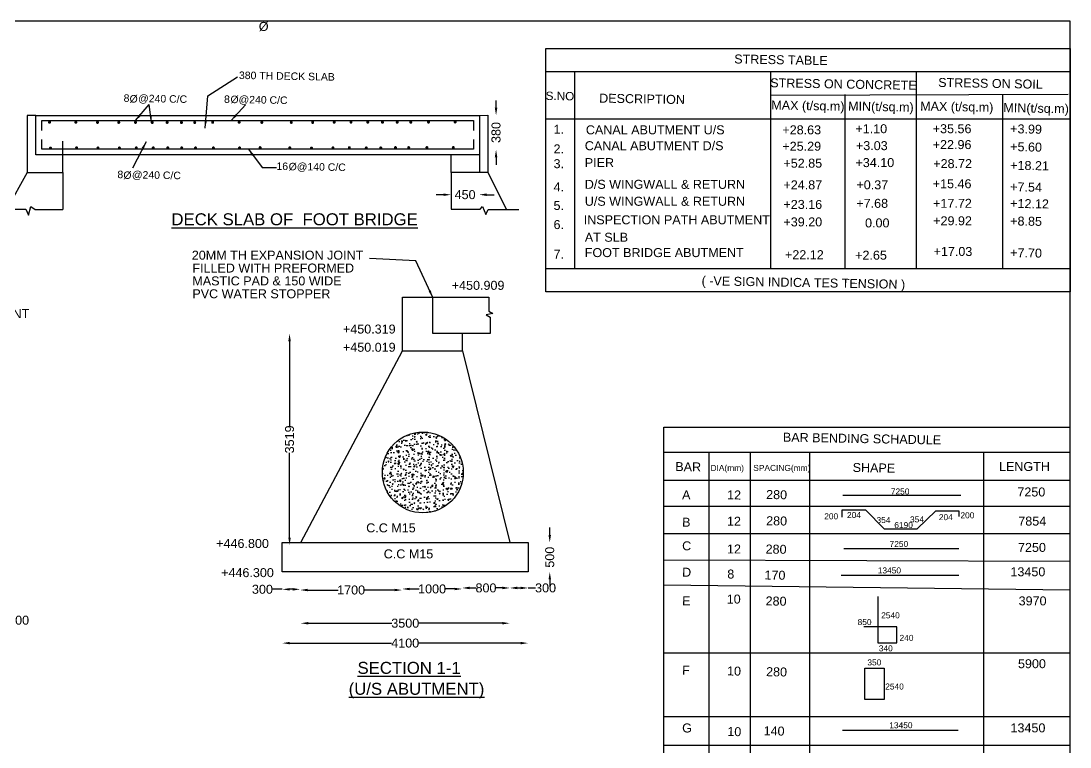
# Model space of a CAD drawing. Header units: millimetres. Extents: x 486 to 39860, y 1728 to 27070.
# Drawn here: x 22343 to 39860, y 14946 to 27070 of the extents above; entities that cross this region are included whole.
import ezdxf

# ---------------------------------------------------------------- set-up
doc = ezdxf.new("R2010")
doc.units = ezdxf.units.MM
doc.header["$MEASUREMENT"] = 0
for name, color, linetype in [('DIMENSION', 7, 'Continuous'), ('DRAWING', 7, 'Continuous'), ('TEXT', 7, 'Continuous')]:
    doc.layers.add(name, color=color, linetype=linetype)
doc.styles.get("Standard").update_dxf_attribs({"font": 'arial.ttf'})
doc.dimstyles.get("Standard").update_dxf_attribs({"dimtxt": 150, "dimasz": 125, "dimexe": 0.18, "dimexo": 0.0625, "dimgap": 0.09, "dimtad": 0, "dimdec": 0, "dimzin": 0, "dimdsep": 46, "dimtxsty": 'Standard', "dimcen": 0.09, "dimse1": 1, "dimse2": 1, "dimadec": 0, "dimazin": 0, "dimtfac": 1, "dimtdec": 0, "dimtofl": 0, "dimtmove": 0, "dimatfit": 3, "dimfxl": 1, "dimtolj": 1, "dimtzin": 0, "dimarcsym": 0})

# ---------------------------------------------------------------- blocks, each defined once
blk = doc.blocks.new('*D10')
at = {"layer": 'Defpoints', "color": 0, "transparency": 16777216}
for p in [(29525, 24165), (29994, 24169), (29994, 24165)]:
    blk.add_point(p, dxfattribs=at)
at = {"layer": 'DIMENSION', "color": 0, "lineweight": -2, "transparency": 16777216}
for p, q in [((29400, 24169), (29275, 24169)), ((30119, 24169), (30244, 24169))]:
    blk.add_line(p, q, dxfattribs=at)
at = {"layer": 'DIMENSION', "color": 0, "transparency": 16777216}
for points in [[(29400, 24190), (29400, 24148), (29525, 24169)], [(30119, 24190), (30119, 24148), (29994, 24169)]]:
    blk.add_solid(points, dxfattribs=at)
at = {"layer": 'DIMENSION', "color": 0, "transparency": 16777216, "insert": (29759, 24169), "char_height": 150, "attachment_point": 5}
blk.add_mtext('\\A1;450', dxfattribs=at)
blk = doc.blocks.new('*D11')
at = {"layer": 'Defpoints', "color": 0, "transparency": 16777216}
for p in [(30137, 25495), (30137, 24920), (30276, 24920)]:
    blk.add_point(p, dxfattribs=at)
at = {"layer": 'DIMENSION', "color": 0, "lineweight": -2, "transparency": 16777216}
for p, q in [((30276, 25620), (30276, 25745)), ((30276, 24795), (30276, 24670))]:
    blk.add_line(p, q, dxfattribs=at)
at = {"layer": 'DIMENSION', "color": 0, "transparency": 16777216}
for points in [[(30255, 25620), (30297, 25620), (30276, 25495)], [(30255, 24795), (30297, 24795), (30276, 24920)]]:
    blk.add_solid(points, dxfattribs=at)
at = {"layer": 'DIMENSION', "color": 0, "transparency": 16777216, "insert": (30276, 25208), "char_height": 150, "attachment_point": 5, "rotation": 90}
blk.add_mtext('\\A1;380', dxfattribs=at)
blk = doc.blocks.new('*D12')
at = {"layer": 'Defpoints', "color": 0, "transparency": 16777216}
for p in [(26707, 17869), (30810, 17869), (30810, 16681)]:
    blk.add_point(p, dxfattribs=at)
at = {"layer": 'DIMENSION', "color": 0, "lineweight": -2, "transparency": 16777216}
for p, q in [((26832, 16681), (28532, 16681)), ((30685, 16681), (28985, 16681))]:
    blk.add_line(p, q, dxfattribs=at)
at = {"layer": 'DIMENSION', "color": 0, "transparency": 16777216}
for points in [[(26832, 16702), (26832, 16660), (26707, 16681)], [(30685, 16702), (30685, 16660), (30810, 16681)]]:
    blk.add_solid(points, dxfattribs=at)
at = {"layer": 'DIMENSION', "color": 0, "transparency": 16777216, "insert": (28759, 16681), "char_height": 150, "attachment_point": 5}
blk.add_mtext('\\A1;4100', dxfattribs=at)
blk = doc.blocks.new('*D13')
at = {"layer": 'Defpoints', "color": 0, "transparency": 16777216}
for p in [(27016, 18361), (30505, 18361), (30505, 17013)]:
    blk.add_point(p, dxfattribs=at)
at = {"layer": 'DIMENSION', "color": 0, "lineweight": -2, "transparency": 16777216}
for p, q in [((27141, 17013), (28537, 17013)), ((30380, 17013), (28984, 17013))]:
    blk.add_line(p, q, dxfattribs=at)
at = {"layer": 'DIMENSION', "color": 0, "transparency": 16777216}
for points in [[(27141, 17033), (27141, 16992), (27016, 17013)], [(30380, 17033), (30380, 16992), (30505, 17013)]]:
    blk.add_solid(points, dxfattribs=at)
at = {"layer": 'DIMENSION', "color": 0, "transparency": 16777216, "insert": (28760, 17013), "char_height": 150, "attachment_point": 5}
blk.add_mtext('\\A1;3500', dxfattribs=at)
blk = doc.blocks.new('*D14')
at = {"layer": 'Defpoints', "color": 0, "transparency": 16777216}
for p in [(26707, 17869), (27005, 17869), (27005, 17579)]:
    blk.add_point(p, dxfattribs=at)
at = {"layer": 'DIMENSION', "color": 0, "lineweight": -2, "transparency": 16777216}
for p, q in [((26707, 17579), (26540, 17579)), ((26880, 17579), (26832, 17579))]:
    blk.add_line(p, q, dxfattribs=at)
at = {"layer": 'DIMENSION', "color": 0, "transparency": 16777216}
for points in [[(26832, 17600), (26832, 17558), (26707, 17579)], [(26880, 17600), (26880, 17558), (27005, 17579)]]:
    blk.add_solid(points, dxfattribs=at)
at = {"layer": 'DIMENSION', "color": 0, "transparency": 16777216, "insert": (26375, 17579), "char_height": 150, "attachment_point": 5}
blk.add_mtext('\\A1;300', dxfattribs=at)
blk = doc.blocks.new('*D15')
at = {"layer": 'Defpoints', "color": 0, "transparency": 16777216}
for p in [(27005, 17579), (28707, 17579), (28707, 17567)]:
    blk.add_point(p, dxfattribs=at)
at = {"layer": 'DIMENSION', "color": 0, "lineweight": -2, "transparency": 16777216}
for p, q in [((27130, 17567), (27639, 17567)), ((28582, 17567), (28073, 17567))]:
    blk.add_line(p, q, dxfattribs=at)
at = {"layer": 'DIMENSION', "color": 0, "transparency": 16777216}
for points in [[(27130, 17588), (27130, 17547), (27005, 17567)], [(28582, 17588), (28582, 17547), (28707, 17567)]]:
    blk.add_solid(points, dxfattribs=at)
at = {"layer": 'DIMENSION', "color": 0, "transparency": 16777216, "insert": (27856, 17567), "char_height": 150, "attachment_point": 5}
blk.add_mtext('\\A1;1700', dxfattribs=at)
blk = doc.blocks.new('*D16')
at = {"layer": 'Defpoints', "color": 0, "transparency": 16777216}
for p in [(28707, 17567), (29710, 17585), (29710, 17567)]:
    blk.add_point(p, dxfattribs=at)
at = {"layer": 'DIMENSION', "color": 0, "lineweight": -2, "transparency": 16777216}
for p, q in [((28832, 17585), (28991, 17585)), ((29585, 17585), (29425, 17585))]:
    blk.add_line(p, q, dxfattribs=at)
at = {"layer": 'DIMENSION', "color": 0, "transparency": 16777216}
for points in [[(28832, 17605), (28832, 17564), (28707, 17585)], [(29585, 17605), (29585, 17564), (29710, 17585)]]:
    blk.add_solid(points, dxfattribs=at)
at = {"layer": 'DIMENSION', "color": 0, "transparency": 16777216, "insert": (29208, 17585), "char_height": 150, "attachment_point": 5}
blk.add_mtext('\\A1;1000', dxfattribs=at)
blk = doc.blocks.new('*D17')
at = {"layer": 'Defpoints', "color": 0, "transparency": 16777216}
for p in [(29710, 17585), (30506, 17602), (30506, 17585)]:
    blk.add_point(p, dxfattribs=at)
at = {"layer": 'DIMENSION', "color": 0, "lineweight": -2, "transparency": 16777216}
for p, q in [((29835, 17602), (29942, 17602)), ((30381, 17602), (30273, 17602))]:
    blk.add_line(p, q, dxfattribs=at)
at = {"layer": 'DIMENSION', "color": 0, "transparency": 16777216}
for points in [[(29835, 17623), (29835, 17581), (29710, 17602)], [(30381, 17623), (30381, 17581), (30506, 17602)]]:
    blk.add_solid(points, dxfattribs=at)
at = {"layer": 'DIMENSION', "color": 0, "transparency": 16777216, "insert": (30108, 17602), "char_height": 150, "attachment_point": 5}
blk.add_mtext('\\A1;800', dxfattribs=at)
blk = doc.blocks.new('*D18')
at = {"layer": 'Defpoints', "color": 0, "transparency": 16777216}
for p in [(30506, 17602), (30812, 17602), (30812, 17602)]:
    blk.add_point(p, dxfattribs=at)
at = {"layer": 'DIMENSION', "color": 0, "lineweight": -2, "transparency": 16777216}
for p, q in [((30631, 17602), (30687, 17602)), ((30812, 17602), (30937, 17602))]:
    blk.add_line(p, q, dxfattribs=at)
at = {"layer": 'DIMENSION', "color": 0, "transparency": 16777216}
for points in [[(30631, 17623), (30631, 17581), (30506, 17602)], [(30687, 17623), (30687, 17581), (30812, 17602)]]:
    blk.add_solid(points, dxfattribs=at)
at = {"layer": 'DIMENSION', "color": 0, "transparency": 16777216, "insert": (31103, 17602), "char_height": 150, "attachment_point": 5}
blk.add_mtext('\\A1;300', dxfattribs=at)
blk = doc.blocks.new('*D19')
at = {"layer": 'Defpoints', "color": 0, "transparency": 16777216}
for p in [(30810, 18361), (31173, 18361), (30810, 17869)]:
    blk.add_point(p, dxfattribs=at)
at = {"layer": 'DIMENSION', "color": 0, "lineweight": -2, "transparency": 16777216}
for p, q in [((31173, 18486), (31173, 18611)), ((31173, 17744), (31173, 17619))]:
    blk.add_line(p, q, dxfattribs=at)
at = {"layer": 'DIMENSION', "color": 0, "transparency": 16777216}
for points in [[(31152, 18486), (31194, 18486), (31173, 18361)], [(31152, 17744), (31194, 17744), (31173, 17869)]]:
    blk.add_solid(points, dxfattribs=at)
at = {"layer": 'DIMENSION', "color": 0, "transparency": 16777216, "insert": (31173, 18115), "char_height": 150, "attachment_point": 5, "rotation": 90}
blk.add_mtext('\\A1;500', dxfattribs=at)
blk = doc.blocks.new('*D20')
at = {"layer": 'Defpoints', "color": 0, "transparency": 16777216}
for p in [(26828, 21847), (26828, 21847), (26828, 18318)]:
    blk.add_point(p, dxfattribs=at)
at = {"layer": 'DIMENSION', "color": 0, "lineweight": -2, "transparency": 16777216}
for p, q in [((26828, 21722), (26828, 20307)), ((26828, 18443), (26828, 19859))]:
    blk.add_line(p, q, dxfattribs=at)
at = {"layer": 'DIMENSION', "color": 0, "transparency": 16777216}
for points in [[(26807, 21722), (26849, 21722), (26828, 21847)], [(26807, 18443), (26849, 18443), (26828, 18318)]]:
    blk.add_solid(points, dxfattribs=at)
at = {"layer": 'DIMENSION', "color": 0, "transparency": 16777216, "insert": (26828, 20083), "char_height": 150, "attachment_point": 5, "rotation": 90}
blk.add_mtext('\\A1;3519', dxfattribs=at)
blk = doc.blocks.new('*D27')
at = {"layer": 'Defpoints', "color": 0, "transparency": 16777216}
for p in [(21718, 17096), (22013, 17096), (22013, 17063)]:
    blk.add_point(p, dxfattribs=at)
at = {"layer": 'DIMENSION', "color": 0, "lineweight": -2, "transparency": 16777216}
for p, q in [((21843, 17063), (21888, 17063)), ((22013, 17063), (22138, 17063))]:
    blk.add_line(p, q, dxfattribs=at)
at = {"layer": 'DIMENSION', "color": 0, "transparency": 16777216}
for points in [[(21843, 17084), (21843, 17043), (21718, 17063)], [(21888, 17084), (21888, 17043), (22013, 17063)]]:
    blk.add_solid(points, dxfattribs=at)
at = {"layer": 'DIMENSION', "color": 0, "transparency": 16777216, "insert": (22304, 17063), "char_height": 150, "attachment_point": 5}
blk.add_mtext('\\A1;300', dxfattribs=at)

msp = doc.modelspace()

# ---------------------------------------------------------------- hatches: boundary and pattern name
at = {"layer": 'DRAWING'}
h = msp.add_hatch(dxfattribs=at)
h.set_pattern_fill('AR-CONC', color=256, scale=25, style=0)
h.set_pattern_definition([(50, (0, 0), (179.31505, -15.68803), [18.75, -206.25]), (355, (0, 0), (-34.6878, 188.048), [15, -165]), (100.4514, (14.94, -1.3), (144.62735, 172.3599), [15.93505, -175.2855]), (46.1842, (0, 50), (266.8103, -41.3798), [28.125, -309.375]), (96.6356, (22.23, 46.55), (233.6657, 243.5295), [23.9026, -262.9282]), (351.1842, (0, 50), (233.6655, 243.5297), [22.5, -247.5]), (21, (25, 37.5), (149.22676, -100.6547), [18.75, -206.25]), (326, (25, 37.5), (60.8288, 181.2875), [15, -165]), (71.4514, (37.44, 29.11), (210.05566, 80.6326), [15.93505, -175.2855]), (37.5, (0, 0), (3.03996, 83.22346), [0, -163, 0, -167.5, 0, -165.625]), (7.5, (0, 0), (65.76738, 98.60293), [0, -95.5, 0, -159.25, 0, -63.125]), (327.5, (-55.75, 0), (133.45561, -5.63872), [0, -62.5, 0, -195, 0, -258.75]), (317.5, (-80.75, 0), (145.79654, 25.02625), [0, -81.25, 0, -129.5, 0, -183.75])])
h.paths.add_polyline_path([(28378.2, 19530.7, 1), (29728, 19530.7, 1)])

# ---------------------------------------------------------------- linework, layer by layer
msp.add_lwpolyline([(39856.8, 1727.7), (486, 1727.7), (486, 27070.3), (39856.8, 27070.3)], close=True)
for points in [[(22592.4, 25490.5), (22448.6, 25490.5), (22448.6, 24538.8), (23040.9, 24538.8), (23040.9, 25062.6)], [(22694, 25239.5), (22694, 25406.6), (29897.1, 25406.6), (29897.1, 25242.6)], [(29997.1, 25490.5), (30136.6, 25494.8), (30136.6, 24537.7), (29524.7, 24537.7), (29524.7, 24836)], [(29897.1, 25091.4), (29897.1, 24928.1), (22694, 24928.1), (22694, 25092.9)], [(29997.1, 24836), (29997.1, 24537.7)], [(22448.6, 24538.8), (22105.5, 23929.2)], [(23040.9, 24538.8), (23040.9, 23924.7)], [(29524.7, 24537.7), (29524.7, 23926.6)], [(30136.6, 24537.7), (30449.1, 23921.8)], [(21910.6, 23929.2), (22426, 23929.2), (22466.7, 23825.3), (22507.4, 23969.8), (22579.7, 23924.7), (23040.9, 23924.7)], [(29524.7, 23926.6), (30013.3, 23926.6), (30051.2, 23974), (30108.2, 23836.6), (30146.1, 23921.8), (30658.4, 23921.8)], [(28715.5, 21559.6), (28715.5, 22460.4), (30153, 22460.4), (30153, 22225.3), (30220.8, 22185.4), (30113.1, 22161.5), (30176.9, 22125.7), (30176.9, 21850.7), (29219.3, 21850.7), (29219.3, 22460.4)], [(29715.3, 21559.6), (29715.3, 21850.7)], [(27015.8, 18360.8), (28715.5, 21559.6), (29715.3, 21559.6), (30505.2, 18360.8)]]:
    msp.add_lwpolyline(points, dxfattribs=at)
for points in [[(22592.4, 25490.5), (29997.1, 25490.5), (29997.1, 24836), (22592.4, 24836)], [(26706.7, 18360.8), (30810.4, 18360.8), (30810.4, 17868.9), (26706.7, 17868.9)]]:
    msp.add_lwpolyline(points, close=True, dxfattribs=at)
at = {"layer": 'DRAWING', "const_width": 25}
for points in [[(22807.5, 25379.4, 1), (22832.5, 25379.4, 1)], [(23246.6, 25377.7, 1), (23271.6, 25377.7, 1)], [(23608.6, 25376, 1), (23633.6, 25376, 1)], [(23963.4, 25376.1, 1), (23988.4, 25376.1, 1)], [(24243.3, 25376.1, 1), (24268.3, 25376.1, 1)], [(24771.2, 25376.1, 1), (24796.2, 25376.1, 1)], [(25531.5, 25377.9, 1), (25556.5, 25377.9, 1)], [(25973.2, 25377.8, 1), (25998.2, 25377.8, 1)], [(26352, 25376.2, 1), (26377, 25376.2, 1)], [(26844.7, 25376.2, 1), (26869.7, 25376.2, 1)], [(27201.3, 25376.2, 1), (27226.3, 25376.2, 1)], [(27561.6, 25379.6, 1), (27586.6, 25379.6, 1)], [(27841.5, 25379.6, 1), (27866.5, 25379.6, 1)], [(28120.7, 25379.7, 1), (28145.7, 25379.7, 1)], [(28367, 25379.7, 1), (28392, 25379.7, 1)], [(28613.4, 25379.7, 1), (28638.4, 25379.7, 1)], [(28839.6, 25379.7, 1), (28864.6, 25379.7, 1)], [(29135.6, 25381.3, 1), (29160.6, 25381.3, 1)], [(29579.8, 25382.9, 1), (29604.8, 25382.9, 1)], [(24523.2, 25374.5, 1), (24548.2, 25374.5, 1)], [(25010.3, 25374.5, 1), (25035.3, 25374.5, 1)], [(25231.5, 25374.5, 1), (25256.5, 25374.5, 1)], [(22824.1, 24948.7, 1), (22849.1, 24948.7, 1)], [(23259.8, 24952.1, 1), (23284.8, 24952.1, 1)], [(23616.6, 24950.3, 1), (23641.6, 24950.3, 1)], [(23973.6, 24950.3, 1), (23998.6, 24950.3, 1)], [(24256.8, 24952, 1), (24281.8, 24952, 1)], [(24540, 24952, 1), (24565, 24952, 1)], [(24781.4, 24952, 1), (24806.4, 24952, 1)], [(25014.1, 24952, 1), (25039.1, 24952, 1)], [(25245.4, 24950.3, 1), (25270.4, 24950.3, 1)], [(25543.7, 24950.3, 1), (25568.7, 24950.3, 1)], [(25981.1, 24950.3, 1), (26006.1, 24950.3, 1)], [(26324.2, 24955.4, 1), (26349.2, 24955.4, 1)], [(26818.6, 24952.1, 1), (26843.6, 24952.1, 1)], [(27181.7, 24947.1, 1), (27206.7, 24947.1, 1)], [(27540.4, 24952.1, 1), (27565.4, 24952.1, 1)], [(27813.6, 24953.8, 1), (27838.6, 24953.8, 1)], [(28096.8, 24950.5, 1), (28121.8, 24950.5, 1)], [(28338.1, 24950.5, 1), (28363.1, 24950.5, 1)], [(28584.3, 24955.7, 1), (28609.3, 24955.7, 1)], [(28805.5, 24955.7, 1), (28830.5, 24955.7, 1)], [(29108.8, 24955.7, 1), (29133.8, 24955.7, 1)], [(29549.6, 24957.4, 1), (29574.6, 24957.4, 1)]]:
    msp.add_lwpolyline(points, format="xyb", close=True, dxfattribs=at)
at = {"layer": 'DRAWING'}
msp.add_circle((29053.1, 19530.7), 674.9, dxfattribs=at)
at = {"layer": 'TEXT'}
for p, q in [((31108.6, 26226.3), (39860.4, 26226.3)), ((31584, 26226.3), (31584, 22936.6)), ((34859.3, 26226.3), (34859.3, 22936.6)), ((37291.4, 26226.3), (37291.4, 22936.6)), ((34859.3, 25830.6), (39831.2, 25850.7)), ((36102.6, 25841.9), (36102.6, 22927.8)), ((38733.8, 25850.7), (38733.8, 22936.6)), ((31108.6, 25434.7), (39860.4, 25434.7)), ((31108.6, 22936.6), (31108.6, 22936.6)), ((31108.6, 22936.6), (39860.4, 22936.6)), ((33078.8, 19872), (39856.8, 19872)), ((33830.4, 19872), (33830.4, 6470)), ((34524.2, 6470), (34524.2, 19872)), ((35508.5, 19872), (35508.5, 6470)), ((38422.2, 6470), (38422.2, 19872)), ((33078.8, 19401.8), (39856.8, 19401.8)), ((36066.5, 19153.9), (38037.6, 19153.9)), ((33078.8, 18969.6), (39856.8, 18969.6)), ((36053.9, 18782.9), (36053.9, 18908.9)), ((36053.9, 18908.9), (36444, 18908.9)), ((36444, 18908.9), (36759.5, 18590.9)), ((37307.2, 18590.9), (37619.9, 18891.8)), ((37619.9, 18891.8), (38001.3, 18891.8)), ((38001.3, 18891.8), (38001.3, 18797.2)), ((36759.5, 18590.9), (37307.2, 18590.9)), ((33078.8, 18509.9), (39856.8, 18509.9)), ((36084.9, 18262.4), (38003.6, 18262.4)), ((33078.8, 18073.8), (39856.8, 18046.6)), ((36039.2, 17813.6), (38003.6, 17813.6)), ((33078.8, 17651.3), (39856.8, 17569.6)), ((39856.8, 17569.6), (39856.8, 17569.6)), ((36651.1, 17457.2), (36651.1, 16686.7)), ((36966.3, 16954.7), (36416.4, 16954.7)), ((36966.3, 16686.7), (36966.3, 16954.7)), ((36651.1, 16686.7), (36966.3, 16686.7)), ((33078.8, 16520.2), (39856.8, 16520.2)), ((33078.8, 15456.3), (39856.8, 15456.3)), ((36060.9, 15226), (37992.5, 15226)), ((33078.8, 14974.7), (39856.8, 14974.7))]:
    msp.add_line(p, q, dxfattribs=at)
for points in [[(31108.6, 26613.4), (39860.4, 26613.4), (39860.4, 22549.6), (31108.6, 22549.6)], [(33078.8, 20289.4), (39856.8, 20289.4), (39856.8, 1727.7), (33078.8, 1727.7)], [(36436.5, 16264.6), (36758.4, 16264.6), (36758.4, 15741.9), (36436.5, 15741.9)]]:
    msp.add_lwpolyline(points, close=True, dxfattribs=at)

# ---------------------------------------------------------------- texts
at = {"layer": 'DIMENSION', "width": 154.062, "attachment_point": 1}
for insert, char_height in [((26314.5, 27054.2), 150), ((24156.8, 25832.9), 125), ((25841.8, 25823.1), 125), ((26812.9, 24701.5), 125), ((24052.9, 24558.2), 125)]:
    msp.add_mtext('Ø', dxfattribs=dict(at, insert=insert, char_height=char_height))
at = {"layer": 'TEXT'}
for s, height, p in [('STRESS TABLE', 150, (34252.4, 26361.6)), ('380 TH DECK SLAB', 125, (25981.9, 26102.3)), ('STRESS ON CONCRETE', 150, (34853.9, 25963.9)), ('STRESS ON SOIL', 150, (37657.8, 25969.2)), ('8   @240 C/C', 125, (24056.2, 25720.8)), ('8   @240 C/C', 125, (25733.3, 25702.6)), ('S.NO', 140, (31103.1, 25751.8)), ('DESCRIPTION', 150, (31996.8, 25707.6)), ('MAX (t/sq.m)', 150, (34871.5, 25592.8)), ('MIN(t/sq.m)', 150, (36154.1, 25575.1)), ('MAX (t/sq.m)', 150, (37357.1, 25575.1)), ('MIN(t/sq.m)', 150, (38745.8, 25548.6)), ('+3.99', 150, (38860.3, 25196)), ('+5.60', 150, (38860.3, 24897.2)), ('16   @140 C/C', 125, (26608.4, 24584.5)), ('+18.21', 150, (38860.3, 24587.2)), ('8   @240 C/C', 125, (23952.3, 24446.1)), ('+7.54', 150, (38860.3, 24226.4)), ('+12.12', 150, (38860.3, 23950.1)), ('+8.85', 150, (38860.3, 23657)), ('+7.70', 150, (38860.3, 23127.1)), ('( -VE SIGN INDICA TES TENSION )', 150, (33707.7, 22657.9)), ('BAR BENDING SCHADULE', 150, (35064.6, 20045.1)), ('BAR ', 150, (33268, 19554.3)), ('SHAPE', 150, (36229.5, 19539.8)), ('A ', 150, (33382.2, 19082.7)), ('12', 150, (34132.6, 19082.7)), ('280', 150, (34785.3, 19088.4)), ('B', 150, (33382.2, 18626.4)), ('280', 150, (34785.3, 18650.4)), ('C', 150, (33382.2, 18232)), ('280', 150, (34776.1, 18177.6)), ('D', 150, (33382.2, 17790.8)), ('170', 150, (34757.7, 17744.2)), ('E', 150, (33382.2, 17311.6)), ('280', 150, (34776.1, 17310.9)), ('F', 150, (33382.2, 16153.5)), ('10', 150, (34132.2, 16141.4)), ('280', 150, (34784.1, 16129.4)), ('G', 150, (33382.2, 15190.2)), ('10', 150, (34136.8, 15130)), ('140', 150, (34742.8, 15142.1))]:
    msp.add_text(s, height=height, rotation=358.97597, dxfattribs=at).set_placement(p)
for s, height, p in [('1.', 150, (31236.1, 25186.3)), ('CANAL ABUTMENT U/S', 150, (31775.7, 25177.4)), ('+28.63', 150, (35057.3, 25177.4)), ('+1.10', 150, (36276.6, 25196)), ('+35.56', 150, (37568, 25196)), ('CANAL ABUTMENT D/S', 150, (31758, 24912.3)), ('+25.29', 150, (35057.3, 24903.5)), ('+3.03', 150, (36285.4, 24913.2)), ('+22.96', 150, (37568, 24930.9)), ('2.', 150, (31236.1, 24859.3)), ('3.', 150, (31236.1, 24611.9)), ('PIER', 150, (31758, 24629.6)), ('+52.85', 150, (35075, 24620.7)), ('+34.10', 150, (36278, 24630.5)), ('+28.72', 150, (37576.9, 24612.8)), ('4.', 150, (31236.1, 24223.1)), ('D/S WINGWALL & RETURN', 150, (31758, 24267.3)), ('+24.87', 150, (35075, 24258.4)), ('+0.37', 150, (36294.3, 24259.3)), ('+15.46', 150, (37568, 24277)), ('5.', 150, (31236.1, 23913.8)), ('U/S WINGWALL & RETURN', 150, (31758, 23984.5)), ('+23.16', 150, (35075, 23931.5)), ('+7.68', 150, (36292, 23950)), ('+17.72', 150, (37574.1, 23950)), ('%%UDECK SLAB OF  FOOT BRIDGE', 200, (24855.3, 23658.6)), ('INSPECTION PATH ABUTMENT', 150, (31740.3, 23675.2)), ('6.', 150, (31236.1, 23595.7)), ('+39.20', 150, (35075, 23639.8)), ('0.00', 150, (36437.9, 23623.1)), ('+29.92', 150, (37575.7, 23658.4)), ('AT SLB', 150, (31758, 23383.6)), ('+17.03', 150, (37582, 23145.9)), ('20MM TH EXPANSION JOINT', 150, (25195.7, 23084.5)), ('7.', 150, (31236.1, 23100.8)), ('FOOT BRIDGE ABUTMENT', 150, (31758, 23127.3)), ('+22.12', 150, (35101.5, 23092)), ('+2.65', 150, (36272.2, 23084)), ('FILLED WITH PREFORMED', 150, (25204.7, 22869.6)), ('MASTIC PAD & 150 WIDE', 150, (25204.7, 22654.7)), ('+450.909', 150, (29536.4, 22580.7)), ('PVC WATER STOPPER', 150, (25204.7, 22439.8)), ('20MM TH EXPANSION JOINT', 150, (19617.6, 22107.7)), ('+450.319', 150, (27719.4, 21850.7)), ('+450.019', 150, (27719.4, 21546.5)), ('DIA(mm)    SPACING(mm)', 100, (33857.2, 19556.8)), ('LENGTH', 150, (38674.5, 19555.4)), ('7250', 150, (38981.1, 19129.7)), ('7250', 100, (36868.4, 19163.3)), ('12', 150, (34132.7, 18641.6)), ('200', 100, (35755.9, 18748.3)), ('204', 100, (36136.1, 18769.2)), ('354', 100, (36629.1, 18685.2)), ('354', 100, (37188.4, 18696.7)), ('204', 100, (37669.9, 18734.2)), ('200', 100, (38030.3, 18765.8)), ('7854', 150, (38996.8, 18643.8)), ('C.C M15', 150, (28107.6, 18530.2)), ('6190', 100, (36926.1, 18601.7)), ('+446.800', 150, (25603.2, 18269.8)), ('C.C M15', 150, (28400.3, 18095.5)), ('12', 150, (34132.7, 18177.6)), ('7250', 100, (36847.2, 18286.5)), ('7250', 150, (38991.6, 18203.9)), ('+446.300', 150, (25685.7, 17782.6)), ('8', 150, (34137.3, 17759.3)), ('13450', 100, (36650, 17844.4)), ('13450', 150, (38865.6, 17796.8)), ('10', 150, (34128.1, 17340.9)), ('3970', 150, (39002.1, 17310.9)), ('2540', 100, (36707, 17094.9)), ('850', 100, (36313.5, 16982.3)), ('240', 100, (37013.7, 16718.5)), ('340', 100, (36667.5, 16543.4)), ('%%USECTION 1-1', 200, (27962.6, 16167.7)), ('350', 100, (36476.1, 16308.4)), ('5900', 150, (38991.2, 16261.8)), ('%%U(U/S ABUTMENT)', 200, (27815.1, 15817.8)), ('2540', 100, (36774.5, 15906)), ('13450', 100, (36842.3, 15259.6)), ('13450', 150, (38866.4, 15190.2))]:
    msp.add_text(s, height=height, dxfattribs=at).set_placement(p)

# ---------------------------------------------------------------- dimensions: what is measured, and where the dimension line sits
at = {"layer": 'DIMENSION'}
for p1, p2, distance, text, picture, middle in [((30136.6, 25494.8), (30136.6, 24920.3), 139.1, '380', '*D11', (30275.7, 25207.5)), ((29524.7, 24164.6), (29993.7, 24164.6), 4.7, '450', '*D10', (29759.2, 24169.3)), ((26827.9, 18318.4), (26827.9, 21847.1), 0, '3519', '*D20', (26827.9, 20082.8)), ((30810.4, 17868.9), (30810.4, 18360.8), -362.7, '500', '*D19', (31173.2, 18114.8)), ((27015.8, 18360.8), (30505.2, 18360.8), -1348.1, '3500', '*D13', (28760.5, 17012.6)), ((26706.7, 17868.9), (30810.4, 17868.9), -1188.2, '4100', '*D12', (28758.6, 16680.7)), ((29709.6, 17584.6), (30506, 17584.6), 17.2, '800', '*D17', (30107.8, 17601.7)), ((30506, 17601.7), (30812.2, 17601.7), 0, '300', '*D18', (31102.7, 17601.7)), ((27005.2, 17578.8), (28706.9, 17578.8), -11.4, '1700', '*D15', (27856, 17567.4)), ((28706.9, 17567.4), (29709.6, 17567.4), 17.2, '1000', '*D16', (29208.2, 17584.6)), ((21718.1, 17096.2), (22013.3, 17096.2), -32.8, '300', '*D27', (22303.8, 17063.4))]:
    dim = msp.add_aligned_dim(p1=p1, p2=p2, distance=distance, text=text, dimstyle='Standard', dxfattribs=at)
    dim.commit()
    dim.dimension.update_dxf_attribs({"geometry": picture, "text_midpoint": middle})
dim = msp.add_linear_dim(base=(27005.2, 17578.8), p1=(26706.7, 17868.9), p2=(27005.2, 17868.9), angle=0, text='300', dimstyle='Standard', dxfattribs=at)
dim.commit()
dim.dimension.update_dxf_attribs({"geometry": '*D14', "text_midpoint": (26374.9, 17578.8), "dimtype": 161})

# ---------------------------------------------------------------- leaders
for points in [[(25416.8, 25281.4), (25465.7, 25818.1), (25958.6, 26137.4)], [(24255.7, 25406.6), (24486.1, 25673.3)], [(24523.2, 25374.5), (24486.1, 25673.3)], [(25852, 25406.6), (26091.8, 25667.3)], [(24433.6, 25054.7), (24206.1, 24610.1)], [(26141.5, 24928.1), (26369.1, 24624), (26611.4, 24624)]]:
    msp.add_leader(points, dimstyle='Standard', override={"dimgap": 0.09, "dimtad": 0}, dxfattribs=at)
at = {"layer": 'TEXT'}
msp.add_leader([(29219.3, 22450.6), (28938.5, 23064.4), (28160.6, 23103.6)], dimstyle='Standard', override={"dimgap": 0.09, "dimtad": 0}, dxfattribs=at)

doc.saveas('drawing.dxf')
